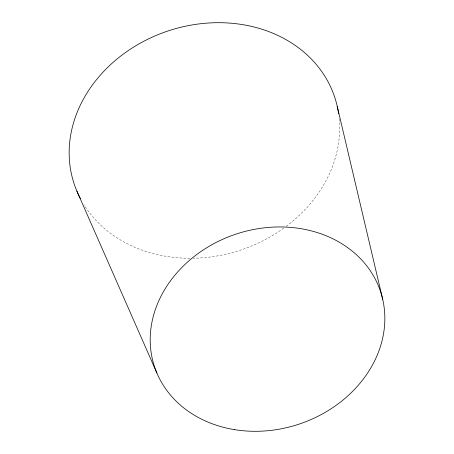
<?xml version="1.0" encoding="UTF-8"?>
<svg xmlns="http://www.w3.org/2000/svg" width="454" height="454" viewBox="0 0 454 454"><rect width="100%" height="100%" fill="white"/><g stroke="black" fill="none" stroke-linecap="round" stroke-linejoin="round"><path stroke-width="0.34" stroke-dasharray="2.27 1.7" d="M339.206 118.721A137.29 115.401 -18.5 0 1 286.003 226.484M283.756 228.129A137.29 115.401 -18.5 0 1 193.222 258.247M189.857 258.275A137.29 115.401 -18.5 0 1 83.916 204.663"/><path stroke-width="0.68" d="M76.874 191.094L156.891 373.029M337.22 106.293L382.739 299.464M80.437 198.602A137.29 115.401 -18.5 0 1 168.689 30.741A137.29 115.401 -18.5 0 1 338.627 113.886M234.605 429.66A119.096 100.107 -18.5 0 0 381.502 294.674A119.096 100.107 -18.5 0 0 186.452 263.042A119.096 100.107 -18.5 0 0 234.605 429.66"/></g></svg>
